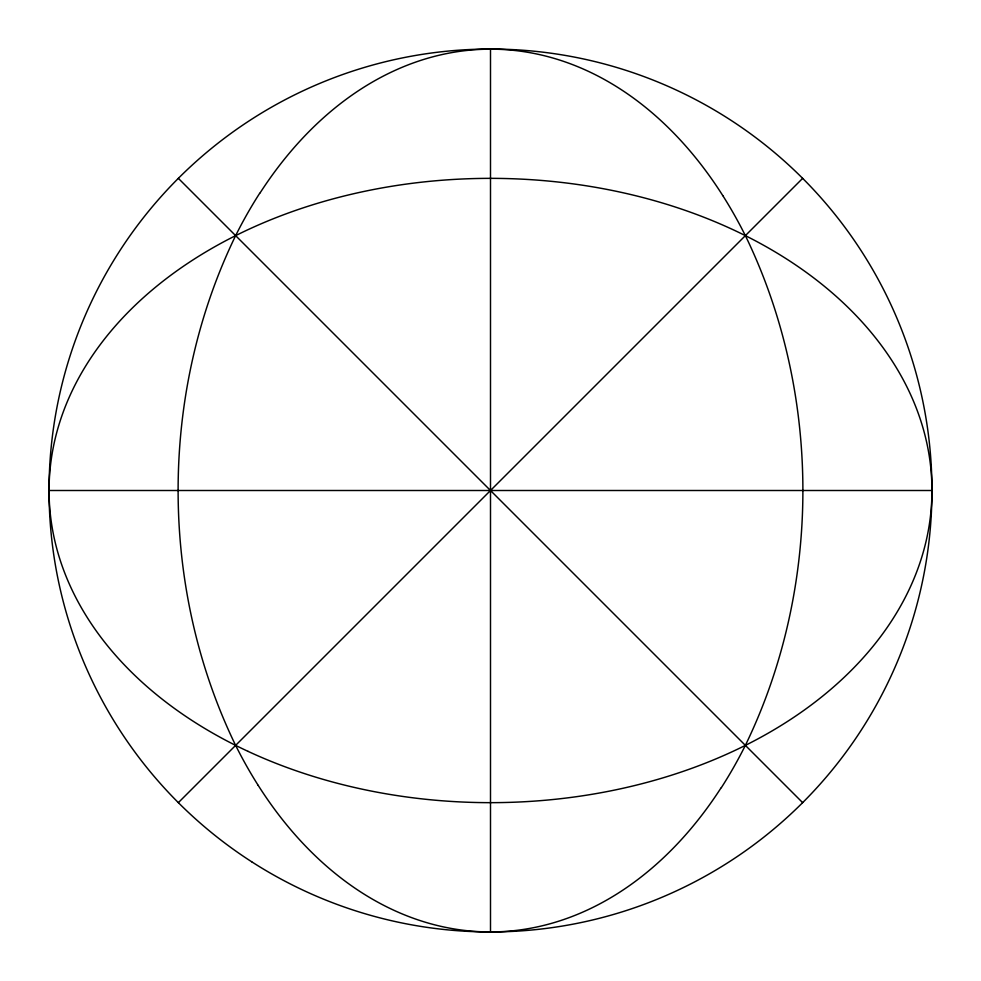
<?xml version="1.0" encoding="UTF-8"?>
<svg xmlns="http://www.w3.org/2000/svg" width="981" height="981" viewBox="0 0 981 981"><rect width="100%" height="100%" fill="white"/><g stroke="black" fill="none" stroke-linecap="round" stroke-linejoin="round"><path stroke-width="1.47" d="M259.658 193.331L258.199 195.611A441.45 312.154 90 0 0 235.661 235.575C158.934 393.54 158.934 587.386 235.624 745.376M721.342 787.669L722.801 785.389A441.45 312.154 90 0 0 745.339 745.425C822.066 587.46 822.066 393.614 745.376 235.624M178.37 802.63L802.63 178.37M49.05 490.5L931.95 490.5M178.37 178.37L802.63 802.63M722.789 195.599L721.329 193.318A441.45 312.154 -89.9 0 0 259.94 193.134M258.211 785.401L259.671 787.682A441.45 312.154 90 0 0 490.5 931.95L490.5 49.05M258.187 785.364A441.45 312.154 90 0 1 235.612 745.327M722.813 195.636A441.45 312.154 90 0 1 745.388 235.673M721.06 787.853A441.45 312.154 -89.9 0 1 490.095 931.95M248.034 751.36A441.45 312.154 0 0 0 931.214 508.55A441.45 312.154 0 0 0 292.252 211.602A441.45 312.154 0 0 0 248.034 751.36M251.663 861.759A441.45 441.45 0 0 0 931.435 511.702A441.45 441.45 0 0 0 288.389 98.026A441.45 441.45 0 0 0 251.663 861.759"/></g></svg>
